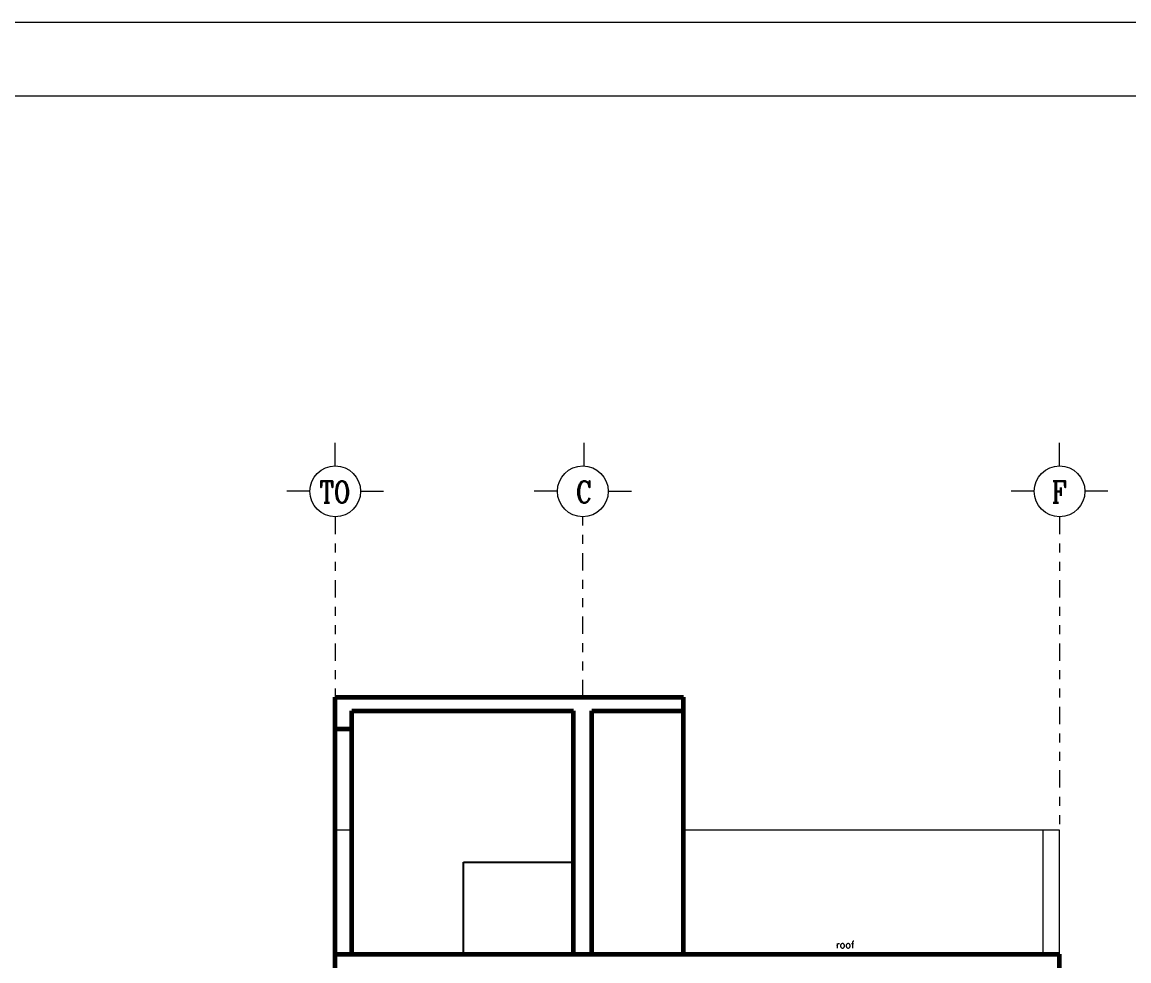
# Model space of a CAD drawing. Extents: x -111 to 1137, y -130 to 54.
# Drawn here: x 655.02 to 667.09, y 34.95 to 45.18 of the extents above; entities that cross this region are included whole.
import ezdxf
from ezdxf.enums import TextEntityAlignment as Align

# ---------------------------------------------------------------- set-up
doc = ezdxf.new("R2010")
doc.units = 0
doc.linetypes.add('DIVIDE2', pattern=[15.875, 6.35, -3.175, 0, -3.175, 0, -3.175])
doc.layers.get('0').update_dxf_attribs({"lineweight": 0})
for name, color, linetype, lineweight in [('EJES', 51, 'DIVIDE2', 0), ('ejes 1', 30, 'Continuous', 0), ('muro', 7, 'Continuous', 18), ('Muro div', 150, 'Continuous', 18), ('muros', 5, 'Continuous', 60), ('Pluma2', 2, 'Continuous', 20)]:
    doc.layers.add(name, color=color, linetype=linetype, lineweight=lineweight)
doc.layers.add('Escaleras', color=17, linetype='Continuous')
doc.layers.add('TEXTO', color=164, linetype='Continuous')
doc.styles.add('COMPLEX', font='complex.shx', dxfattribs={"height": 0.25})

# ---------------------------------------------------------------- blocks, each defined once
blk = doc.blocks.new('cuuad')
at = {"layer": 'Pluma2', "color": 5}
blk.add_line((709.104, -170.105), (621.853, -170.105), dxfattribs=at)

msp = doc.modelspace()

# ---------------------------------------------------------------- linework, layer by layer
msp.add_line((632.234, 45.183), (677.796, 45.183))
msp.add_lwpolyline([(632.234, 45.183), (677.796, 45.183), (677.796, 14.808), (632.234, 14.808)], close=True)
msp.add_lwpolyline([(632.234, 45.183), (677.796, 45.183), (677.796, 14.808), (632.234, 14.808)], close=True)
at = {"layer": 'EJES', "ltscale": 0.03}
for p, q in [((658.43, 39.79), (658.43, 37.822)), ((661.13, 37.822), (661.13, 39.79)), ((666.33, 39.79), (666.33, 36.372))]:
    msp.add_line(p, q, dxfattribs=at)
at = {"layer": 'ejes 1', "color": 0}
for p, q in [((658.43, 40.344), (658.43, 40.595)), ((661.145, 40.344), (661.145, 40.595)), ((666.33, 40.344), (666.33, 40.595)), ((658.153, 40.067), (657.901, 40.067)), ((658.706, 40.067), (658.958, 40.067)), ((660.853, 40.067), (660.601, 40.067)), ((661.409, 40.067), (661.661, 40.067)), ((666.053, 40.067), (665.801, 40.067)), ((666.858, 40.067), (666.606, 40.067))]:
    msp.add_line(p, q, dxfattribs=at)
at = {"layer": 'ejes 1', "color": 33}
for centre in [(658.43, 40.067), (661.13, 40.067), (666.33, 40.067)]:
    msp.add_circle(centre, 0.277, dxfattribs=at)
at = {"layer": 'Escaleras'}
for p, q in [((659.83, 35.022), (659.83, 36.022)), ((659.83, 35.022), (659.83, 36.022)), ((659.83, 36.022), (661.03, 36.022))]:
    msp.add_line(p, q, dxfattribs=at)
at = {"layer": 'Muro div'}
for p, q in [((658.61, 36.372), (658.43, 36.372)), ((666.15, 36.372), (662.23, 36.372)), ((666.15, 35.022), (666.15, 36.372)), ((666.33, 36.372), (666.15, 36.372)), ((666.33, 35.022), (666.33, 36.372))]:
    msp.add_line(p, q, dxfattribs=at)
at = {"layer": 'muros'}
for p, q in [((658.43, 37.822), (662.23, 37.822)), ((658.43, 35.022), (658.43, 37.822)), ((662.23, 35.022), (662.23, 37.822)), ((658.61, 37.672), (661.03, 37.672)), ((658.61, 35.022), (658.61, 37.672)), ((661.03, 35.022), (661.03, 37.672)), ((661.23, 37.672), (662.23, 37.672)), ((661.23, 35.022), (661.23, 37.672)), ((658.61, 37.472), (658.43, 37.472)), ((658.43, 35.022), (666.33, 35.022)), ((658.43, 29.272), (658.43, 35.022)), ((666.33, 32.222), (666.33, 35.022))]:
    msp.add_line(p, q, dxfattribs=at)

# ---------------------------------------------------------------- block references
at = {"layer": 'muro', "xscale": 0.5054143374475188, "yscale": 0.5054143374475188, "zscale": 0.5054143374475188}
msp.add_blockref('cuuad', (318.539, 130.349), dxfattribs=at)

# ---------------------------------------------------------------- texts
at = {"layer": 'ejes 1', "color": 6, "linetype": 'Continuous', "lineweight": 20, "style": 'COMPLEX', "width": 0.8}
for s, height, p in [('TO', 0.2377, (658.427, 40.059)), ('C', 0.238, (661.142, 40.059)), ('F', 0.238, (666.327, 40.059))]:
    msp.add_text(s, height=height, dxfattribs=at).set_placement(p, align=Align.MIDDLE)
at = {"layer": 'TEXTO', "color": 6, "linetype": 'Continuous', "lineweight": 20, "ltscale": 0.3, "style": 'COMPLEX'}
msp.add_text('roof', height=0.075, dxfattribs=at).set_placement((663.891, 35.086, 262.694))

doc.saveas('drawing.dxf')
